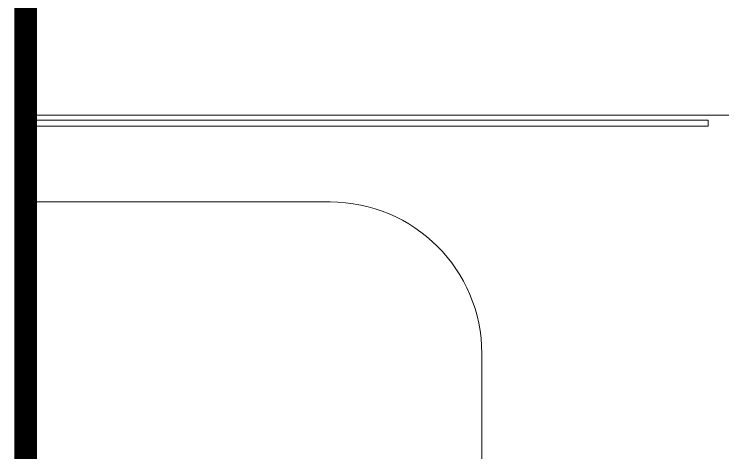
# Model space of a CAD drawing. Header units: metres. Extents: x 8 to 2416, y -346 to 476.
# Drawn here: x 134.102 to 135.036, y -223.221 to -222.643 of the extents above; entities that cross this region are included whole.
import ezdxf

# ---------------------------------------------------------------- set-up
doc = ezdxf.new("R2010")
doc.units = ezdxf.units.M
doc.linetypes.add('0', pattern=[0])
doc.layers.get('0').update_dxf_attribs({"color": 250, "linetype": '0', "lineweight": 20})
doc.layers.add('A-WALL', color=250, linetype='Continuous', lineweight=20)
doc.layers.add('baños', color=140, linetype='Continuous', lineweight=0)
doc.layers.add('REVESTIMIENTO EXTERIOR', color=7, linetype='Continuous', lineweight=5, true_color=0xffdebd)

# ---------------------------------------------------------------- blocks, each defined once
blk = doc.blocks.new('PL BASE 1N NASAS 09')
at = {"layer": 'A-WALL'}
blk.add_line((-107.68107, -35.48972), (-107.68107, -38.95972), dxfattribs=at)
at = {"layer": 'baños'}
for p, q in [((-105.88151, -36.41016), (-107.68107, -36.41016)), ((-107.27951, -36.52472), (-107.67951, -36.52472)), ((-107.07951, -37.94972), (-107.07951, -36.72472))]:
    blk.add_line(p, q, dxfattribs=at)
blk.add_lwpolyline([(-107.68107, -36.42472), (-106.7811, -36.42472), (-106.7811, -36.41696), (-107.68107, -36.41696)], close=True, dxfattribs=at)
blk.add_arc((-107.27951, -36.72472), 0.2, 0, 90, dxfattribs=at)
blk = doc.blocks.new('PL MUEBLES 1N NASAS 09')
at = {"layer": 'baños'}
blk.add_blockref('PL BASE 1N NASAS 09', (162.26154, 88.20329), dxfattribs=at)

msp = doc.modelspace()

# ---------------------------------------------------------------- linework, layer by layer
at = {"layer": 'REVESTIMIENTO EXTERIOR', "color": 30, "true_color": 0xf8991e, "const_width": 0.03}
msp.add_lwpolyline([(134.13757, -221.83614, 0.198912), (134.11707, -221.88564), (134.11707, -223.98564)], format="xyb", dxfattribs=at)

# ---------------------------------------------------------------- block references
msp.add_blockref('PL MUEBLES 1N NASAS 09', (79.53659, -274.56922))

doc.saveas('drawing.dxf')
